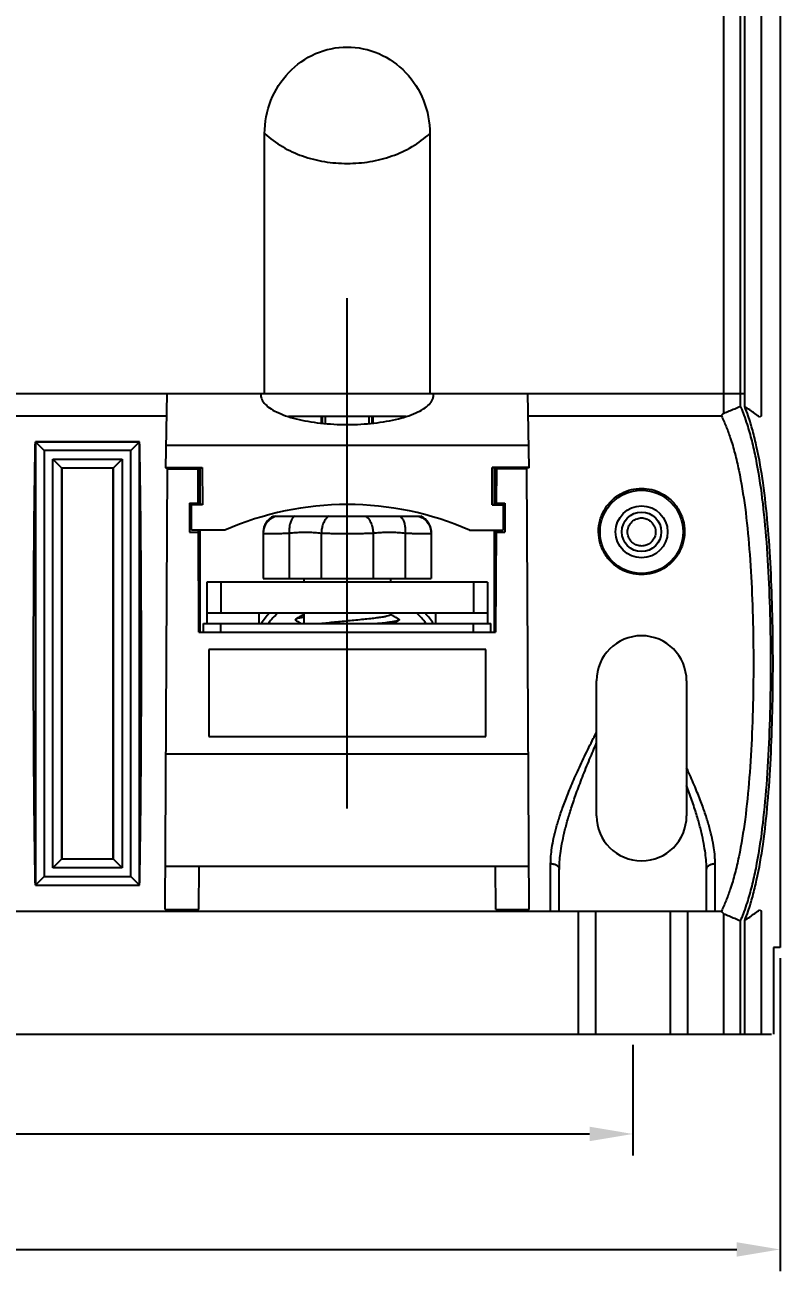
# Model space of a CAD drawing. Header units: millimetres. Extents: x 54 to 1685, y 68 to 1015.
# Drawn here: x 1081.4 to 1125, y 627.9 to 699.9 of the extents above; entities that cross this region are included whole.
import ezdxf
from ezdxf.lldxf.tags import DXFTag

# ---------------------------------------------------------------- set-up
doc = ezdxf.new("R2010")
doc.units = ezdxf.units.MM
doc.linetypes.add('DASHED2', pattern=[9.525, 6.35, -3.175])
doc.layers.add('2', color=6, linetype='Continuous')
doc.styles.get("Standard").update_dxf_attribs({"font": 'BareunDotumPro1.ttf'})
tags = doc.linetypes.add('CENTER', pattern=[2, 1.25, -0.25, 0.25, -0.25]).pattern_tags.tags
tags[10:11] = [DXFTag(74, 4), DXFTag(75, 0), DXFTag(340, '0'), DXFTag(46, 1.0), DXFTag(50, 0.0), DXFTag(44, 0.0), DXFTag(45, 0.0)]
tags[8:9] = [DXFTag(74, 4), DXFTag(75, 0), DXFTag(340, '0'), DXFTag(46, 1.0), DXFTag(50, 0.0), DXFTag(44, 0.0), DXFTag(45, 0.0)]
tags[6:7] = [DXFTag(74, 4), DXFTag(75, 0), DXFTag(340, '0'), DXFTag(46, 1.0), DXFTag(50, 0.0), DXFTag(44, 0.0), DXFTag(45, 0.0)]
tags[4:5] = [DXFTag(74, 4), DXFTag(75, 0), DXFTag(340, '0'), DXFTag(46, 1.0), DXFTag(50, 0.0), DXFTag(44, 0.0), DXFTag(45, 0.0)]
doc.dimstyles.new('ISO-25', dxfattribs={"dimtxt": 2.5, "dimasz": 2.5, "dimexe": 1.25, "dimexo": 0.625, "dimtad": 1, "dimtxsty": 'Standard', "dimcen": 2.5, "dimadec": 0, "dimazin": 0, "dimtfac": 1, "dimtmove": 0, "dimatfit": 3, "dimfxl": 0, "dimarcsym": 0})

# ---------------------------------------------------------------- blocks, each defined once
blk = doc.blocks.new('*D42')
at = {"color": 0, "lineweight": -2}
for p, q in [((1023.494, 640.978), (1023.494, 634.582)), ((1116.494, 640.978), (1116.494, 634.582)), ((1025.994, 635.832), (1113.994, 635.832))]:
    blk.add_line(p, q, dxfattribs=at)
at = {"color": 0}
for points in [[(1025.994, 636.249), (1025.994, 635.415), (1023.494, 635.832)], [(1113.994, 635.415), (1113.994, 636.249), (1116.494, 635.832)]]:
    blk.add_solid(points, dxfattribs=at)
at = {"layer": 'Defpoints', "color": 0}
for p in [(1023.494, 641.603), (1116.494, 641.603), (1116.494, 635.832)]:
    blk.add_point(p, dxfattribs=at)
at = {"color": 0, "linetype": 'DASHED2', "insert": (1069.994, 637.707), "char_height": 2.5, "attachment_point": 5}
blk.add_mtext('93', dxfattribs=at)
blk = doc.blocks.new('*D43')
at = {"color": 0, "lineweight": -2}
for p, q in [((1014.994, 645.978), (1014.994, 627.913)), ((1124.994, 645.978), (1124.994, 627.913)), ((1017.494, 629.163), (1122.494, 629.163))]:
    blk.add_line(p, q, dxfattribs=at)
at = {"color": 0}
for points in [[(1017.494, 629.58), (1017.494, 628.747), (1014.994, 629.163)], [(1122.494, 628.747), (1122.494, 629.58), (1124.994, 629.163)]]:
    blk.add_solid(points, dxfattribs=at)
at = {"layer": 'Defpoints', "color": 0}
for p in [(1014.994, 646.603), (1124.994, 646.603), (1124.994, 629.163)]:
    blk.add_point(p, dxfattribs=at)
at = {"color": 0, "linetype": 'DASHED2', "insert": (1069.994, 631.038), "char_height": 2.5, "attachment_point": 5}
blk.add_mtext('110', dxfattribs=at)

msp = doc.modelspace()

# ---------------------------------------------------------------- linework, layer by layer
at = {"color": 7, "linetype": 'Continuous'}
for p, q in [((1121.738, 677.455), (1121.738, 740.603)), ((1123.915, 677.303), (1123.915, 740.603)), ((1122.702, 677.852), (1122.702, 740.103)), ((1122.949, 677.852), (1122.949, 740.103)), ((1124.994, 740.103), (1124.994, 646.603)), ((1095.224, 678.603), (1095.224, 693.603)), ((1104.764, 693.603), (1104.764, 678.603)), ((1014.994, 678.603), (1122.949, 678.603)), ((1089.57, 678.603), (1089.495, 674.302)), ((1095.012, 678.603), (1095.005, 678.517)), ((1104.983, 678.517), (1104.976, 678.603)), ((1110.493, 674.302), (1110.418, 678.603)), ((1080.441, 677.303), (1089.547, 677.303)), ((1103.392, 677.265), (1096.596, 677.265)), ((1098.492, 677.265), (1098.492, 676.881)), ((1098.544, 677.265), (1098.544, 676.876)), ((1098.748, 676.86), (1098.744, 677.265)), ((1101.244, 677.265), (1101.241, 676.86)), ((1101.444, 676.876), (1101.444, 677.265)), ((1101.496, 676.881), (1101.496, 677.265)), ((1110.441, 677.303), (1121.604, 677.303)), ((1081.984, 675.812), (1088.004, 675.812)), ((1081.984, 675.812), (1082.494, 675.303)), ((1081.985, 675.811), (1081.985, 650.194)), ((1088.003, 675.811), (1081.985, 675.811)), ((1087.494, 675.303), (1088.004, 675.812)), ((1088.003, 650.194), (1088.003, 675.811)), ((1082.494, 675.303), (1082.494, 650.703)), ((1087.494, 675.303), (1082.494, 675.303)), ((1087.494, 650.703), (1087.494, 675.303)), ((1089.518, 675.605), (1110.471, 675.605)), ((1082.994, 651.203), (1082.994, 674.803)), ((1082.994, 674.803), (1086.994, 674.803)), ((1082.994, 674.803), (1083.512, 674.285)), ((1086.477, 674.285), (1086.994, 674.803)), ((1086.994, 674.803), (1086.994, 651.203)), ((1089.495, 674.324), (1091.617, 674.324)), ((1091.617, 674.324), (1091.628, 672.162)), ((1108.36, 672.162), (1108.372, 674.324)), ((1110.493, 674.324), (1108.372, 674.324)), ((1083.503, 651.711), (1083.503, 674.294)), ((1083.503, 674.294), (1086.485, 674.294)), ((1083.512, 674.285), (1083.512, 651.72)), ((1086.477, 674.285), (1083.512, 674.285)), ((1086.477, 651.72), (1086.477, 674.285)), ((1086.485, 674.294), (1086.485, 651.711)), ((1089.481, 648.788), (1089.615, 674.302)), ((1089.495, 674.302), (1091.617, 674.302)), ((1089.614, 674.252), (1091.38, 674.252)), ((1091.391, 672.184), (1091.38, 674.302)), ((1091.494, 672.184), (1091.494, 674.302)), ((1110.493, 674.302), (1108.372, 674.302)), ((1108.494, 672.184), (1108.494, 674.302)), ((1108.608, 674.302), (1108.597, 672.184)), ((1110.374, 674.252), (1108.608, 674.252)), ((1110.507, 648.788), (1110.374, 674.302)), ((1090.894, 672.259), (1091.391, 672.259)), ((1090.894, 672.259), (1090.894, 670.578)), ((1091.628, 672.184), (1090.994, 672.184)), ((1090.994, 670.698), (1090.994, 672.184)), ((1108.36, 672.184), (1108.994, 672.184)), ((1108.598, 672.259), (1109.094, 672.259)), ((1108.994, 672.184), (1108.994, 670.698)), ((1109.094, 672.259), (1109.094, 670.578)), ((1091.628, 672.162), (1090.994, 672.162)), ((1095.899, 671.503), (1096.963, 671.503)), ((1098.93, 671.503), (1101.058, 671.503)), ((1103.026, 671.503), (1104.089, 671.503)), ((1108.36, 672.162), (1108.994, 672.162)), ((1090.894, 671.024), (1090.994, 671.024)), ((1108.994, 671.024), (1109.094, 671.024)), ((1090.894, 670.578), (1091.399, 670.578)), ((1092.926, 670.698), (1090.994, 670.698)), ((1091.43, 664.803), (1091.399, 670.698)), ((1091.494, 664.803), (1091.494, 670.698)), ((1095.144, 670.586), (1095.144, 667.903)), ((1096.644, 670.536), (1096.644, 667.903)), ((1098.494, 670.536), (1098.494, 667.903)), ((1101.494, 670.536), (1101.494, 667.903)), ((1103.344, 670.536), (1103.344, 667.903)), ((1104.844, 670.586), (1104.844, 667.903)), ((1107.062, 670.698), (1108.994, 670.698)), ((1108.494, 664.803), (1108.494, 670.698)), ((1108.589, 670.698), (1108.559, 664.803)), ((1108.589, 670.578), (1109.094, 670.578)), ((1095.144, 667.903), (1104.844, 667.903)), ((1097.494, 667.903), (1097.494, 667.703)), ((1102.494, 667.903), (1102.494, 667.703)), ((1091.894, 667.703), (1091.894, 665.303)), ((1108.094, 667.703), (1091.894, 667.703)), ((1092.694, 667.703), (1092.694, 665.903)), ((1107.294, 667.703), (1107.294, 665.903)), ((1108.094, 667.703), (1108.094, 665.303)), ((1108.094, 665.903), (1091.894, 665.903)), ((1094.894, 665.903), (1094.894, 665.303)), ((1097.494, 665.903), (1097.494, 665.303)), ((1102.494, 665.903), (1102.494, 665.828)), ((1105.094, 665.903), (1105.094, 665.303)), ((1091.694, 665.303), (1108.294, 665.303)), ((1091.694, 664.803), (1091.694, 665.303)), ((1092.694, 664.803), (1092.694, 665.303)), ((1107.294, 664.803), (1107.294, 665.303)), ((1108.294, 664.803), (1108.294, 665.303)), ((1091.43, 664.803), (1108.559, 664.803)), ((1107.994, 663.803), (1091.994, 663.803)), ((1091.994, 663.803), (1091.994, 658.788)), ((1107.994, 658.788), (1107.994, 663.803)), ((1091.994, 658.788), (1107.994, 658.788)), ((1089.528, 657.788), (1110.46, 657.788)), ((1082.994, 651.203), (1083.512, 651.72)), ((1086.485, 651.711), (1083.503, 651.711)), ((1083.512, 651.72), (1086.477, 651.72)), ((1086.477, 651.72), (1086.994, 651.203)), ((1089.494, 651.303), (1110.494, 651.303)), ((1091.415, 648.788), (1091.437, 651.303)), ((1108.573, 648.788), (1108.551, 651.303)), ((1111.744, 648.703), (1111.744, 651.447)), ((1121.244, 648.703), (1121.244, 651.447)), ((1081.984, 650.193), (1082.494, 650.703)), ((1082.494, 650.703), (1087.494, 650.703)), ((1086.994, 651.203), (1082.994, 651.203)), ((1087.494, 650.703), (1088.004, 650.193)), ((1112.244, 648.703), (1112.244, 651.103)), ((1120.744, 648.703), (1120.744, 651.103)), ((1081.984, 650.193), (1088.004, 650.193)), ((1081.985, 650.194), (1088.003, 650.194)), ((1018.384, 648.703), (1121.604, 648.703)), ((1089.481, 648.788), (1091.415, 648.788)), ((1108.573, 648.788), (1110.507, 648.788)), ((1113.344, 641.603), (1113.344, 648.703)), ((1114.344, 641.603), (1114.344, 648.703)), ((1118.644, 648.703), (1118.644, 641.603)), ((1119.644, 648.703), (1119.644, 641.603)), ((1121.738, 641.603), (1121.738, 648.551)), ((1123.915, 641.603), (1123.915, 648.703)), ((1122.702, 641.603), (1122.702, 648.154)), ((1122.949, 641.603), (1122.949, 648.154)), ((1124.994, 646.603), (1124.607, 646.603)), ((1124.607, 646.603), (1124.607, 641.603)), ((1015.381, 641.603), (1124.507, 641.603))]:
    msp.add_line(p, q, dxfattribs=at)
msp.add_line((1114.344, 641.603), (1118.644, 641.603))
for radius in [2.4, 1.5, 1.141]:
    msp.add_circle((1116.994, 670.603), radius, dxfattribs=at)
for centre, radius, start, end in [((1099.994, 654.63), 17.553, 66.25627, 113.74373), ((1096.144, 670.586), 1, 113.59432, 180.00008), ((1103.844, 670.586), 1, 359.99992, 66.40568), ((1099.994, 661.803), 6.09, 137.65432, 144.72386), ((1099.994, 661.803), 5.75, 134.20131, 142.30207), ((1099.994, 661.803), 5.75, 37.69793, 45.79869), ((1099.994, 661.803), 6.09, 35.27614, 42.34568)]:
    msp.add_arc(centre, radius, start, end, dxfattribs=at)
for points, knots in [([(1095.224, 693.603), (1095.224, 694.252), (1095.469, 695.555), (1096.522, 697.216), (1098.107, 698.338), (1099.373, 698.603), (1099.994, 698.603)], [0, 0, 0, 0, 1.94756, 3.871175, 5.76041, 7.624952, 7.624952, 7.624952, 7.624952]), ([(1099.994, 698.603), (1100.616, 698.603), (1101.881, 698.338), (1103.467, 697.216), (1104.519, 695.555), (1104.764, 694.252), (1104.764, 693.603)], [0, 0, 0, 0, 1.864542, 3.753778, 5.677393, 7.624952, 7.624952, 7.624952, 7.624952]), ([(1095.224, 693.603), (1095.538, 693.317), (1096.231, 692.81), (1097.407, 692.271), (1098.677, 691.951), (1099.994, 691.845), (1101.312, 691.951), (1102.581, 692.271), (1103.757, 692.81), (1104.45, 693.317), (1104.764, 693.603)], [0, 0, 0, 0, 1.272243, 2.553383, 3.858524, 5.180168, 6.501812, 7.806953, 9.088093, 10.360336, 10.360336, 10.360336, 10.360336]), ([(1095.005, 678.517), (1095.005, 678.449), (1095.035, 678.272), (1095.205, 678.005), (1095.513, 677.743), (1095.933, 677.505), (1096.453, 677.296), (1097.059, 677.119), (1097.733, 676.978), (1098.459, 676.876), (1099.218, 676.814), (1099.734, 676.8), (1099.994, 676.8)], [0, 0, 0, 0, 0.203734, 0.528289, 0.925523, 1.407122, 1.970203, 2.604887, 3.297966, 4.035159, 4.801755, 5.582085, 5.582085, 5.582085, 5.582085]), ([(1099.994, 676.8), (1100.254, 676.8), (1100.77, 676.814), (1101.529, 676.876), (1102.255, 676.978), (1102.929, 677.119), (1103.535, 677.296), (1104.055, 677.505), (1104.475, 677.743), (1104.783, 678.005), (1104.954, 678.272), (1104.983, 678.449), (1104.983, 678.517)], [0, 0, 0, 0, 0.780331, 1.546927, 2.284119, 2.977198, 3.611882, 4.174963, 4.656562, 5.053796, 5.378351, 5.582085, 5.582085, 5.582085, 5.582085]), ([(1121.604, 677.303), (1121.619, 677.32), (1121.648, 677.354), (1121.693, 677.404), (1121.723, 677.438), (1121.738, 677.455)], [0, 0, 0, 0, 0.0674478, 0.1350212, 0.20272, 0.20272, 0.20272, 0.20272]), ([(1121.604, 677.303), (1121.702, 677.104), (1121.887, 676.685), (1122.148, 675.964), (1122.395, 675.12), (1122.705, 673.785), (1123.001, 671.94), (1123.239, 669.555), (1123.386, 667), (1123.455, 664.346), (1123.455, 661.66), (1123.386, 659.006), (1123.239, 656.451), (1123.001, 654.065), (1122.705, 652.22), (1122.395, 650.885), (1122.148, 650.042), (1121.887, 649.32), (1121.702, 648.901), (1121.604, 648.703)], [0, 0, 0, 0, 0.662796, 1.373783, 2.300692, 3.296634, 5.483974, 7.90205, 10.48504, 13.160321, 15.865947, 18.541258, 21.12432, 23.542403, 25.729724, 26.725677, 27.652601, 28.36358, 29.026346, 29.026346, 29.026346, 29.026346]), ([(1121.738, 677.455), (1121.843, 677.498), (1122.055, 677.585), (1122.376, 677.718), (1122.593, 677.806), (1122.702, 677.852)], [0, 0, 0, 0, 0.341067, 0.688457, 1.042153, 1.042153, 1.042153, 1.042153]), ([(1122.733, 677.779), (1122.792, 677.636), (1122.918, 677.314), (1123.134, 676.678), (1123.368, 675.842), (1123.683, 674.427), (1123.983, 672.472), (1124.224, 669.945), (1124.373, 667.238), (1124.444, 664.426), (1124.444, 661.58), (1124.373, 658.768), (1124.224, 656.06), (1123.983, 653.534), (1123.683, 651.578), (1123.368, 650.163), (1123.134, 649.327), (1122.918, 648.691), (1122.792, 648.369), (1122.733, 648.227)], [0, 0, 0, 0, 0.463011, 1.035557, 2.014411, 3.067396, 5.382461, 7.943506, 10.68002, 13.51464, 16.381502, 19.216154, 21.952744, 24.513796, 26.828842, 27.881838, 28.860707, 29.43324, 29.896226, 29.896226, 29.896226, 29.896226]), ([(1122.949, 648.153), (1123.022, 648.336), (1123.192, 648.798), (1123.427, 649.576), (1123.739, 650.861), (1124.044, 652.656), (1124.3, 655.004), (1124.47, 657.557), (1124.566, 660.247), (1124.597, 663.003), (1124.566, 665.758), (1124.47, 668.448), (1124.3, 671.001), (1124.044, 673.349), (1123.739, 675.144), (1123.427, 676.429), (1123.192, 677.207), (1123.022, 677.669), (1122.949, 677.852)], [0, 0, 0, 0, 0.590407, 1.476782, 2.435061, 4.557223, 6.933281, 9.517562, 12.230875, 15.007767, 17.784647, 20.497923, 23.082174, 25.458295, 27.580473, 28.538748, 29.425125, 30.015599, 30.015599, 30.015599, 30.015599]), ([(1123.821, 677.227), (1123.726, 677.297), (1123.533, 677.438), (1123.243, 677.646), (1123.047, 677.783), (1122.949, 677.852)], [0, 0, 0, 0, 0.356038, 0.713735, 1.072856, 1.072856, 1.072856, 1.072856]), ([(1123.915, 677.303), (1123.904, 677.294), (1123.883, 677.278), (1123.852, 677.252), (1123.832, 677.236), (1123.821, 677.227)], [0, 0, 0, 0, 0.0400388, 0.0800812, 0.1201271, 0.1201271, 0.1201271, 0.1201271]), ([(1081.984, 650.193), (1081.97, 650.882), (1081.945, 652.367), (1081.917, 654.733), (1081.896, 657.347), (1081.883, 660.132), (1081.879, 663.003), (1081.883, 665.874), (1081.896, 668.658), (1081.917, 671.273), (1081.945, 673.638), (1081.97, 675.124), (1081.984, 675.812)], [0, 0, 0, 0, 2.066607, 4.456351, 7.097404, 9.910266, 12.810366, 15.710465, 18.523328, 21.16438, 23.554125, 25.620731, 25.620731, 25.620731, 25.620731]), ([(1088.004, 650.193), (1088.018, 650.882), (1088.043, 652.367), (1088.071, 654.733), (1088.092, 657.347), (1088.105, 660.132), (1088.109, 663.003), (1088.105, 665.874), (1088.092, 668.658), (1088.071, 671.273), (1088.043, 673.638), (1088.018, 675.124), (1088.004, 675.812)], [0, 0, 0, 0, 2.066607, 4.456351, 7.097404, 9.910266, 12.810366, 15.710465, 18.523328, 21.16438, 23.554125, 25.620731, 25.620731, 25.620731, 25.620731]), ([(1091.47, 672.184), (1091.468, 672.641), (1091.463, 673.347), (1091.458, 674.053), (1091.456, 674.302)], [0, 0, 0, 0, 1.371543, 2.118142, 2.118142, 2.118142, 2.118142]), ([(1108.518, 672.184), (1108.521, 672.641), (1108.525, 673.347), (1108.53, 674.053), (1108.532, 674.302)], [0, 0, 0, 0, 1.371543, 2.118142, 2.118142, 2.118142, 2.118142]), ([(1114.51, 670.603), (1114.508, 670.839), (1114.571, 671.309), (1114.853, 671.949), (1115.285, 672.472), (1115.816, 672.847), (1116.397, 673.066), (1116.994, 673.138), (1117.591, 673.066), (1118.172, 672.847), (1118.703, 672.472), (1119.135, 671.949), (1119.417, 671.309), (1119.48, 670.839), (1119.478, 670.603)], [0, 0, 0, 0, 0.708506, 1.399966, 2.073695, 2.717076, 3.328268, 3.917116, 4.50498, 5.116285, 5.75893, 6.434036, 7.12562, 7.833686, 7.833686, 7.833686, 7.833686]), ([(1095.899, 671.503), (1095.814, 671.481), (1095.648, 671.415), (1095.435, 671.255), (1095.271, 671.045), (1095.168, 670.8), (1095.144, 670.623), (1095.144, 670.536)], [0, 0, 0, 0, 0.263671, 0.527196, 0.790551, 1.053757, 1.316877, 1.316877, 1.316877, 1.316877]), ([(1095.744, 671.503), (1095.738, 671.5), (1095.665, 671.467), (1095.596, 671.426), (1095.538, 671.381)], [0, 0, 0, 0, 0.0197613, 0.2394933, 0.2394933, 0.2394933, 0.2394933]), ([(1095.744, 671.503), (1095.738, 671.5), (1095.665, 671.467), (1095.596, 671.426), (1095.538, 671.381)], [0, 0, 0, 0, 0.0197518, 0.2394887, 0.2394887, 0.2394887, 0.2394887]), ([(1095.744, 671.503), (1095.744, 671.508), (1095.78, 671.495), (1095.818, 671.508), (1095.87, 671.503), (1095.899, 671.503)], [0, 0, 0, 0, 0.0160581, 0.0669174, 0.1546589, 0.1546589, 0.1546589, 0.1546589]), ([(1096.963, 671.503), (1096.918, 671.479), (1096.832, 671.402), (1096.739, 671.239), (1096.674, 671.032), (1096.64, 670.792), (1096.639, 670.622), (1096.644, 670.536)], [0, 0, 0, 0, 0.152049, 0.336954, 0.555567, 0.800934, 1.061768, 1.061768, 1.061768, 1.061768]), ([(1096.963, 671.503), (1097.108, 671.503), (1097.411, 671.502), (1097.882, 671.503), (1098.392, 671.502), (1098.745, 671.503), (1098.93, 671.503)], [0, 0, 0, 0, 0.437713, 0.906524, 1.412766, 1.967749, 1.967749, 1.967749, 1.967749]), ([(1098.93, 671.503), (1098.882, 671.479), (1098.787, 671.402), (1098.676, 671.241), (1098.585, 671.034), (1098.521, 670.794), (1098.499, 670.623), (1098.494, 670.536)], [0, 0, 0, 0, 0.161349, 0.356929, 0.584717, 0.83614, 1.099069, 1.099069, 1.099069, 1.099069]), ([(1101.058, 671.503), (1101.243, 671.503), (1101.597, 671.502), (1102.107, 671.503), (1102.578, 671.502), (1102.88, 671.503), (1103.026, 671.503)], [0, 0, 0, 0, 0.554921, 1.061188, 1.529982, 1.967749, 1.967749, 1.967749, 1.967749]), ([(1101.058, 671.503), (1101.106, 671.479), (1101.201, 671.402), (1101.313, 671.241), (1101.404, 671.034), (1101.467, 670.794), (1101.489, 670.623), (1101.494, 670.536)], [0, 0, 0, 0, 0.161361, 0.356958, 0.584768, 0.836212, 1.099158, 1.099158, 1.099158, 1.099158]), ([(1103.026, 671.503), (1103.071, 671.479), (1103.157, 671.402), (1103.249, 671.239), (1103.314, 671.032), (1103.349, 670.792), (1103.349, 670.622), (1103.344, 670.536)], [0, 0, 0, 0, 0.152032, 0.336919, 0.555511, 0.800857, 1.061672, 1.061672, 1.061672, 1.061672]), ([(1104.089, 671.503), (1104.119, 671.503), (1104.17, 671.508), (1104.208, 671.495), (1104.244, 671.508), (1104.244, 671.503)], [0, 0, 0, 0, 0.0872353, 0.1383617, 0.1546589, 0.1546589, 0.1546589, 0.1546589]), ([(1104.089, 671.503), (1104.175, 671.481), (1104.34, 671.415), (1104.553, 671.255), (1104.717, 671.045), (1104.82, 670.8), (1104.844, 670.623), (1104.844, 670.536)], [0, 0, 0, 0, 0.263684, 0.527221, 0.790589, 1.053807, 1.316939, 1.316939, 1.316939, 1.316939]), ([(1104.45, 671.381), (1104.392, 671.426), (1104.323, 671.467), (1104.25, 671.5), (1104.244, 671.503)], [0, 0, 0, 0, 0.219732, 0.2394933, 0.2394933, 0.2394933, 0.2394933]), ([(1104.45, 671.381), (1104.392, 671.426), (1104.323, 671.467), (1104.25, 671.5), (1104.244, 671.503)], [0, 0, 0, 0, 0.2197369, 0.2394887, 0.2394887, 0.2394887, 0.2394887]), ([(1095.248, 671.03), (1095.248, 671.029), (1095.225, 670.983), (1095.206, 670.934), (1095.19, 670.886)], [0, 0, 0, 0, 0.0040152, 0.1547341, 0.1547341, 0.1547341, 0.1547341]), ([(1095.248, 671.03), (1095.248, 671.029), (1095.225, 670.983), (1095.206, 670.934), (1095.191, 670.887)], [0, 0, 0, 0, 0.004011, 0.1546211, 0.1546211, 0.1546211, 0.1546211]), ([(1095.373, 671.222), (1095.372, 671.221), (1095.342, 671.185), (1095.315, 671.147), (1095.292, 671.109)], [0, 0, 0, 0, 0.0060279, 0.1393603, 0.1393603, 0.1393603, 0.1393603]), ([(1095.538, 671.381), (1095.536, 671.38), (1095.501, 671.353), (1095.468, 671.324), (1095.438, 671.294)], [0, 0, 0, 0, 0.0076805, 0.1323707, 0.1323707, 0.1323707, 0.1323707]), ([(1095.538, 671.381), (1095.536, 671.38), (1095.501, 671.353), (1095.468, 671.324), (1095.438, 671.294)], [0, 0, 0, 0, 0.0076723, 0.1322679, 0.1322679, 0.1322679, 0.1322679]), ([(1104.55, 671.294), (1104.521, 671.324), (1104.487, 671.353), (1104.452, 671.38), (1104.45, 671.381)], [0, 0, 0, 0, 0.1246902, 0.1323707, 0.1323707, 0.1323707, 0.1323707]), ([(1104.55, 671.294), (1104.521, 671.324), (1104.487, 671.353), (1104.452, 671.38), (1104.45, 671.381)], [0, 0, 0, 0, 0.1245955, 0.1322679, 0.1322679, 0.1322679, 0.1322679]), ([(1104.696, 671.109), (1104.673, 671.147), (1104.646, 671.185), (1104.617, 671.221), (1104.615, 671.222)], [0, 0, 0, 0, 0.1333323, 0.1393603, 0.1393603, 0.1393603, 0.1393603]), ([(1104.696, 671.109), (1104.673, 671.147), (1104.646, 671.185), (1104.617, 671.221), (1104.615, 671.222)], [0, 0, 0, 0, 0.1332298, 0.1392512, 0.1392512, 0.1392512, 0.1392512]), ([(1104.798, 670.886), (1104.783, 670.934), (1104.763, 670.983), (1104.741, 671.029), (1104.74, 671.03)], [0, 0, 0, 0, 0.150719, 0.1547341, 0.1547341, 0.1547341, 0.1547341]), ([(1104.798, 670.887), (1104.783, 670.934), (1104.763, 670.983), (1104.741, 671.029), (1104.74, 671.03)], [0, 0, 0, 0, 0.1506101, 0.1546211, 0.1546211, 0.1546211, 0.1546211]), ([(1116.994, 669.786), (1116.903, 669.786), (1116.719, 669.817), (1116.472, 669.955), (1116.282, 670.174), (1116.178, 670.45), (1116.179, 670.748), (1116.286, 671.025), (1116.478, 671.242), (1116.724, 671.377), (1116.906, 671.407), (1116.994, 671.407)], [0, 0, 0, 0, 0.272092, 0.550139, 0.832861, 1.122473, 1.416691, 1.707062, 1.992438, 2.26882, 2.533603, 2.533603, 2.533603, 2.533603]), ([(1116.994, 671.407), (1117.083, 671.407), (1117.266, 671.376), (1117.512, 671.241), (1117.703, 671.024), (1117.809, 670.747), (1117.81, 670.449), (1117.705, 670.172), (1117.515, 669.954), (1117.269, 669.817), (1117.085, 669.786), (1116.994, 669.786)], [0, 0, 0, 0, 0.268151, 0.543737, 0.826922, 1.118633, 1.412844, 1.702024, 1.985866, 2.26195, 2.533606, 2.533606, 2.533606, 2.533606]), ([(1091.493, 664.803), (1091.493, 665.149), (1091.491, 666.415), (1091.487, 668.34), (1091.481, 669.919), (1091.478, 670.578)], [0, 0, 0, 0, 1.039234, 3.796633, 5.775587, 5.775587, 5.775587, 5.775587]), ([(1095.144, 670.536), (1095.144, 670.528), (1095.182, 670.518), (1095.234, 670.514), (1095.339, 670.51), (1095.475, 670.509), (1095.65, 670.509), (1095.858, 670.511), (1096.096, 670.515), (1096.362, 670.522), (1096.548, 670.53), (1096.644, 670.536)], [0, 0, 0, 0, 0.023827, 0.084592, 0.184711, 0.323196, 0.4982, 0.70727, 0.947333, 1.21464, 1.504787, 1.504787, 1.504787, 1.504787]), ([(1096.644, 670.536), (1096.772, 670.546), (1097.021, 670.567), (1097.388, 670.587), (1097.75, 670.587), (1098.118, 670.567), (1098.366, 670.546), (1098.494, 670.536)], [0, 0, 0, 0, 0.38478, 0.748507, 1.10426, 1.468012, 1.853004, 1.853004, 1.853004, 1.853004]), ([(1098.494, 670.536), (1098.597, 670.53), (1098.81, 670.522), (1099.135, 670.515), (1099.474, 670.511), (1099.82, 670.509), (1100.168, 670.509), (1100.514, 670.511), (1100.852, 670.515), (1101.178, 670.522), (1101.391, 670.53), (1101.494, 670.536)], [0, 0, 0, 0, 0.309898, 0.637514, 0.977615, 1.325196, 1.675256, 2.022851, 2.362945, 2.690584, 3.000769, 3.000769, 3.000769, 3.000769]), ([(1101.494, 670.536), (1101.622, 670.546), (1101.871, 670.567), (1102.238, 670.587), (1102.6, 670.587), (1102.967, 670.567), (1103.216, 670.546), (1103.344, 670.536)], [0, 0, 0, 0, 0.385007, 0.748658, 1.104405, 1.468195, 1.853004, 1.853004, 1.853004, 1.853004]), ([(1103.344, 670.536), (1103.44, 670.53), (1103.626, 670.522), (1103.892, 670.515), (1104.131, 670.511), (1104.339, 670.509), (1104.514, 670.509), (1104.649, 670.51), (1104.754, 670.514), (1104.806, 670.518), (1104.844, 670.528), (1104.844, 670.536)], [0, 0, 0, 0, 0.290224, 0.557849, 0.797812, 1.006771, 1.181683, 1.320105, 1.420185, 1.480942, 1.504785, 1.504785, 1.504785, 1.504785]), ([(1108.495, 664.803), (1108.495, 665.149), (1108.497, 666.415), (1108.501, 668.34), (1108.507, 669.919), (1108.51, 670.578)], [0, 0, 0, 0, 1.039234, 3.796633, 5.775587, 5.775587, 5.775587, 5.775587]), ([(1119.478, 670.603), (1119.476, 670.378), (1119.412, 669.934), (1119.146, 669.325), (1118.739, 668.814), (1118.221, 668.429), (1117.627, 668.19), (1116.993, 668.109), (1116.36, 668.191), (1115.766, 668.43), (1115.248, 668.815), (1114.842, 669.326), (1114.576, 669.935), (1114.512, 670.379), (1114.51, 670.603)], [0, 0, 0, 0, 0.672732, 1.328074, 1.972167, 2.609561, 3.242203, 3.873713, 4.503945, 5.137784, 5.773923, 6.418911, 7.072874, 7.745083, 7.745083, 7.745083, 7.745083]), ([(1097.494, 665.846), (1097.457, 665.824), (1097.356, 665.763), (1097.198, 665.667), (1097.077, 665.594), (1097.02, 665.559)], [0, 0, 0, 0, 0.1292631, 0.3549477, 0.554252, 0.554252, 0.554252, 0.554252]), ([(1102.49, 665.827), (1102.491, 665.823), (1102.493, 665.792), (1102.393, 665.762), (1102.267, 665.72), (1102.04, 665.681), (1101.758, 665.638), (1101.414, 665.596), (1101.025, 665.554), (1100.601, 665.511), (1100.158, 665.468), (1099.709, 665.425), (1099.269, 665.383), (1098.877, 665.343), (1098.632, 665.315), (1098.528, 665.303)], [0, 0, 0, 0, 0.011028, 0.087998, 0.238249, 0.461883, 0.752808, 1.101991, 1.498232, 1.928662, 2.379263, 2.83531, 3.281871, 3.70435, 4.019193, 4.019193, 4.019193, 4.019193]), ([(1102.968, 665.559), (1102.911, 665.594), (1102.79, 665.667), (1102.635, 665.761), (1102.536, 665.821), (1102.502, 665.841)], [0, 0, 0, 0, 0.1993043, 0.4249889, 0.5444884, 0.5444884, 0.5444884, 0.5444884]), ([(1097.021, 665.558), (1097.009, 665.551), (1096.979, 665.528), (1097.009, 665.504), (1097.021, 665.497)], [0, 0, 0, 0, 0.04060052, 0.08120101, 0.08120101, 0.08120101, 0.08120101]), ([(1097.02, 665.496), (1097.078, 665.461), (1097.185, 665.397), (1097.291, 665.332), (1097.34, 665.303)], [0, 0, 0, 0, 0.2030943, 0.373437, 0.373437, 0.373437, 0.373437]), ([(1097.494, 665.668), (1097.461, 665.663), (1097.354, 665.646), (1097.203, 665.618), (1097.074, 665.589), (1097.027, 665.562), (1097.021, 665.558)], [0, 0, 0, 0, 0.0990229, 0.323918, 0.4655319, 0.4875026, 0.4875026, 0.4875026, 0.4875026]), ([(1102.968, 665.497), (1102.961, 665.493), (1102.914, 665.466), (1102.785, 665.438), (1102.567, 665.396), (1102.269, 665.357), (1101.989, 665.326), (1101.808, 665.308), (1101.751, 665.302)], [0, 0, 0, 0, 0.021971, 0.163585, 0.38848, 0.691303, 1.063414, 1.235568, 1.235568, 1.235568, 1.235568]), ([(1102.649, 665.303), (1102.697, 665.332), (1102.804, 665.397), (1102.91, 665.461), (1102.968, 665.496)], [0, 0, 0, 0, 0.1703427, 0.373437, 0.373437, 0.373437, 0.373437]), ([(1102.968, 665.558), (1102.979, 665.551), (1103.009, 665.528), (1102.979, 665.504), (1102.968, 665.497)], [0, 0, 0, 0, 0.04060052, 0.08120101, 0.08120101, 0.08120101, 0.08120101]), ([(1111.744, 651.447), (1111.744, 651.588), (1111.757, 651.89), (1111.813, 652.373), (1111.913, 652.914), (1112.062, 653.517), (1112.263, 654.183), (1112.523, 654.921), (1112.847, 655.744), (1113.243, 656.661), (1113.702, 657.646), (1114.096, 658.447), (1114.331, 658.912), (1114.394, 659.037)], [0, 0, 0, 0, 0.422792, 0.906336, 1.455521, 2.074438, 2.767086, 3.543053, 4.42061, 5.42041, 6.537691, 7.679321, 8.100197, 8.100197, 8.100197, 8.100197]), ([(1112.244, 651.103), (1112.244, 651.248), (1112.256, 651.559), (1112.306, 652.055), (1112.396, 652.613), (1112.528, 653.233), (1112.708, 653.919), (1112.94, 654.679), (1113.23, 655.527), (1113.585, 656.47), (1113.979, 657.445), (1114.259, 658.102), (1114.394, 658.414)], [0, 0, 0, 0, 0.435302, 0.932476, 1.495794, 2.12874, 2.834784, 3.623176, 4.511986, 5.521643, 6.646962, 7.66546, 7.66546, 7.66546, 7.66546]), ([(1121.244, 651.447), (1121.244, 651.59), (1121.231, 651.895), (1121.174, 652.383), (1121.071, 652.931), (1120.919, 653.541), (1120.714, 654.215), (1120.45, 654.963), (1120.119, 655.798), (1119.823, 656.479), (1119.639, 656.884), (1119.594, 656.981)], [0, 0, 0, 0, 0.427247, 0.916372, 1.47223, 2.098811, 2.800224, 3.586766, 4.477787, 5.4942, 5.813363, 5.813363, 5.813363, 5.813363]), ([(1120.744, 651.103), (1120.744, 651.25), (1120.732, 651.564), (1120.681, 652.066), (1120.59, 652.63), (1120.454, 653.258), (1120.27, 653.952), (1120.034, 654.722), (1119.801, 655.399), (1119.646, 655.82), (1119.594, 655.959)], [0, 0, 0, 0, 0.439892, 0.94279, 1.512915, 2.153631, 2.868512, 3.667522, 4.569811, 5.014474, 5.014474, 5.014474, 5.014474]), ([(1111.744, 651.447), (1111.808, 651.447), (1111.933, 651.431), (1112.096, 651.359), (1112.213, 651.247), (1112.244, 651.149), (1112.244, 651.103)], [0, 0, 0, 0, 0.1931281, 0.3716869, 0.5273304, 0.6644785, 0.6644785, 0.6644785, 0.6644785]), ([(1120.744, 651.103), (1120.744, 651.149), (1120.775, 651.247), (1120.892, 651.359), (1121.055, 651.431), (1121.18, 651.447), (1121.244, 651.447)], [0, 0, 0, 0, 0.1371482, 0.2927917, 0.4713504, 0.6644785, 0.6644785, 0.6644785, 0.6644785]), ([(1121.738, 648.551), (1121.723, 648.567), (1121.693, 648.601), (1121.648, 648.652), (1121.619, 648.686), (1121.604, 648.703)], [0, 0, 0, 0, 0.0676997, 0.1352739, 0.2027225, 0.2027225, 0.2027225, 0.2027225]), ([(1121.738, 648.551), (1121.843, 648.507), (1122.055, 648.42), (1122.376, 648.288), (1122.593, 648.199), (1122.702, 648.154)], [0, 0, 0, 0, 0.341066, 0.688455, 1.042152, 1.042152, 1.042152, 1.042152]), ([(1122.949, 648.154), (1123.047, 648.222), (1123.243, 648.359), (1123.533, 648.568), (1123.726, 648.708), (1123.821, 648.778)], [0, 0, 0, 0, 0.359121, 0.716819, 1.072857, 1.072857, 1.072857, 1.072857]), ([(1123.821, 648.778), (1123.832, 648.77), (1123.852, 648.753), (1123.883, 648.728), (1123.904, 648.711), (1123.915, 648.703)], [0, 0, 0, 0, 0.040045, 0.0800864, 0.1201242, 0.1201242, 0.1201242, 0.1201242])]:
    msp.add_open_spline(points, degree=3, knots=knots, dxfattribs=at)
for points in [[(1122.702, 677.852), (1122.712, 677.828), (1122.723, 677.803), (1122.733, 677.779)], [(1095.171, 670.814), (1095.153, 670.74), (1095.144, 670.663), (1095.144, 670.586)], [(1095.191, 670.887), (1095.183, 670.863), (1095.176, 670.838), (1095.171, 670.814)], [(1095.19, 670.886), (1095.183, 670.863), (1095.176, 670.838), (1095.171, 670.814)], [(1095.292, 671.109), (1095.276, 671.083), (1095.262, 671.057), (1095.248, 671.03)], [(1095.292, 671.109), (1095.276, 671.083), (1095.262, 671.057), (1095.248, 671.03)], [(1095.438, 671.294), (1095.415, 671.271), (1095.393, 671.247), (1095.373, 671.222)], [(1104.615, 671.222), (1104.595, 671.247), (1104.573, 671.271), (1104.55, 671.294)], [(1104.615, 671.222), (1104.595, 671.247), (1104.573, 671.271), (1104.55, 671.294)], [(1104.74, 671.03), (1104.727, 671.057), (1104.712, 671.083), (1104.696, 671.109)], [(1104.74, 671.03), (1104.727, 671.057), (1104.712, 671.083), (1104.696, 671.109)], [(1104.818, 670.814), (1104.812, 670.838), (1104.805, 670.863), (1104.798, 670.887)], [(1104.818, 670.814), (1104.812, 670.838), (1104.805, 670.863), (1104.798, 670.886)], [(1104.844, 670.586), (1104.844, 670.663), (1104.835, 670.74), (1104.818, 670.814)], [(1104.844, 670.586), (1104.844, 670.663), (1104.835, 670.74), (1104.818, 670.814)], [(1091.478, 670.578), (1091.478, 670.618), (1091.478, 670.658), (1091.478, 670.698)], [(1108.51, 670.578), (1108.51, 670.618), (1108.51, 670.658), (1108.51, 670.698)], [(1122.733, 648.227), (1122.723, 648.202), (1122.712, 648.178), (1122.702, 648.153)]]:
    msp.add_open_spline(points, degree=3, dxfattribs=at)
at = {"layer": '2', "color": 1, "linetype": 'CENTER'}
msp.add_line((1099.994, 654.63), (1099.994, 684.097), dxfattribs=at)
at = {"layer": '2'}
for p, q in [((1114.394, 654.203), (1114.394, 662.003)), ((1119.594, 662.003), (1119.594, 654.203))]:
    msp.add_line(p, q, dxfattribs=at)
for centre, start, end in [((1116.994, 662.003), 0, 180), ((1116.994, 654.203), 180, 0)]:
    msp.add_arc(centre, 2.6, start, end, dxfattribs=at)

# ---------------------------------------------------------------- dimensions: what is measured, and where the dimension line sits
for base, p1, p2, picture, middle in [((1124.994, 629.163), (1014.994, 646.603), (1124.994, 646.603), '*D43', (1069.994, 631.038)), ((1116.494, 635.832), (1023.494, 641.603), (1116.494, 641.603), '*D42', (1069.994, 637.707))]:
    dim = msp.add_linear_dim(base=base, p1=p1, p2=p2, dimstyle='ISO-25', override={"dimfxl": 3})
    dim.commit()
    dim.dimension.update_dxf_attribs({"geometry": picture, "text_midpoint": middle})

doc.saveas('drawing.dxf')
